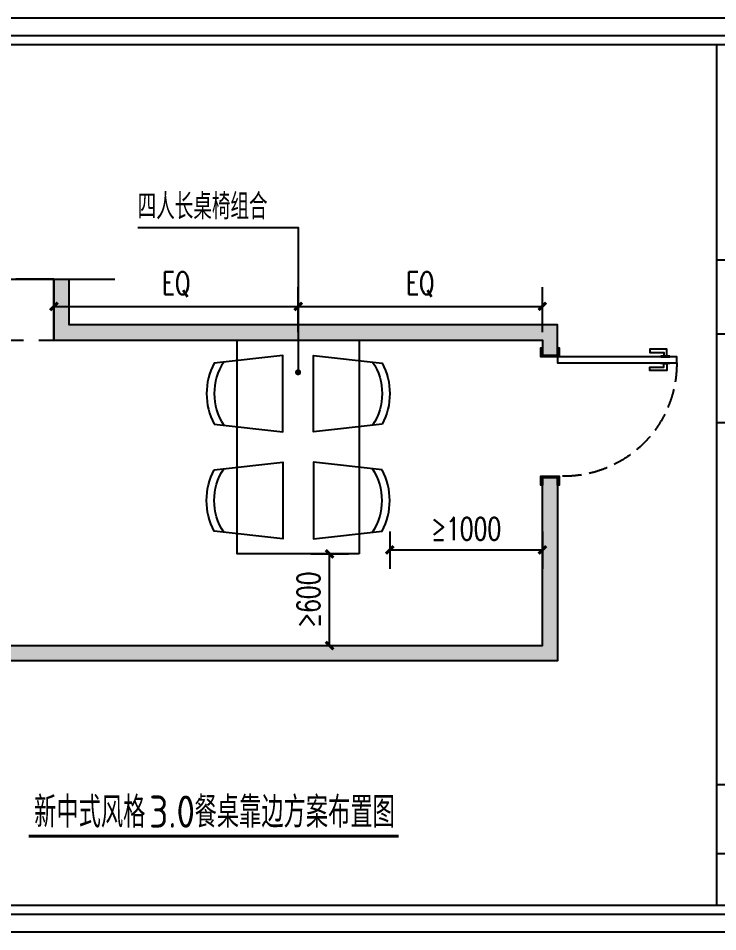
# Model space of a CAD drawing. Extents: x -39284 to 61125, y -120535 to -93658.
# Drawn here: x 27650 to 32232, y -113019 to -107038 of the extents above; entities that cross this region are included whole.
import ezdxf

# ---------------------------------------------------------------- set-up
doc = ezdxf.new("R2010")
doc.units = 0
doc.header["$LTSCALE"] = 1000
doc.header["$MEASUREMENT"] = 0
doc.linetypes.add('DASH', pattern=[0.35, 0.25, -0.1])
for name, color, linetype in [('DIM_SYMB', 3, 'Continuous'), ('PM-家具', 146, 'Continuous'), ('PUB_DIM', 3, 'Continuous'), ('PUB_TEXT', 7, 'Continuous'), ('WALL', 255, 'Continuous')]:
    doc.layers.add(name, color=color, linetype=linetype)
doc.styles.add('_TCH_DIM', font='SIMPLEX', dxfattribs={"bigfont": 'GBCBIG'})
doc.styles.add('_TCH_DIM_T3', font='SIMPLEX', dxfattribs={"width": 0.705882, "bigfont": 'GBCBIG'})
doc.styles.get("Standard").update_dxf_attribs({"font": 'gbenor.shx', "bigfont": 'gbcbig.shx'})
doc.dimstyles.new('_TCH_ARCH&&50', dxfattribs={"dimtxt": 148.75, "dimasz": 50, "dimexe": 125, "dimexo": 150, "dimgap": 63.125, "dimtad": 1, "dimdec": 0, "dimzin": 0, "dimdsep": 46, "dimtxsty": '_TCH_DIM_T3', "dimblk": 'ARCHTICK', "dimcen": 0.09, "dimclrt": 7, "dimazin": 2, "dimtfac": 1, "dimtdec": 0, "dimtix": 1, "dimtmove": 2, "dimatfit": 3, "dimfxl": 50, "dimtolj": 1, "dimtzin": 0, "dimarcsym": 0})

# ---------------------------------------------------------------- blocks, each defined once
blk = doc.blocks.new('餐厅摆放方案图框')
at = {"color": 251}
for p, q in [((25027, 17757), (372, 17757)), ((372, 493), (25027, 493))]:
    blk.add_line(p, q, dxfattribs=at)
for p, q in [((24853, 17583), (546, 17583)), ((21376, 667), (21376, 17583)), ((21376, 13356), (24853, 13356)), ((21376, 11898), (24853, 11898)), ((21376, 10159), (24853, 10159)), ((21376, 3039), (24853, 3039)), ((21376, 1686), (24853, 1686)), ((546, 667), (24853, 667))]:
    blk.add_line(p, q)
blk.add_lwpolyline([(-25, 145), (25375, 145), (25375, 18105), (-25, 18105)], close=True)
blk = doc.blocks.new('餐椅')
at = {"linetype": 'Continuous'}
blk.add_lwpolyline([(-37122.2, -100189.9), (-36672.2, -100239.9), (-36672.2, -99739.9), (-37122.2, -99789.9, 0.25)], format="xyb", close=True, dxfattribs=at)
at = {"color": 251, "linetype": 'Continuous'}
blk.add_arc((-36747.2, -99989.9), 375, 146.51087, 213.48913, dxfattribs=at)
blk = doc.blocks.new('table003')
at = {"layer": 'PM-家具'}
blk.add_lwpolyline([(-36972.2, -99097.2), (-36172.2, -99097.2), (-36172.2, -100497.2), (-36972.2, -100497.2)], close=True, dxfattribs=at)
blk.add_blockref('餐椅', (0, 542.7), dxfattribs=at)
at = {"layer": 'PM-家具', "xscale": -1}
blk.add_blockref('餐椅', (-73144.4, 542.7), dxfattribs=at)
at = {"layer": 'PM-家具', "xscale": -1, "rotation": 180}
blk.add_blockref('餐椅', (0, -200137), dxfattribs=at)
at = {"layer": 'PM-家具', "rotation": 180}
blk.add_blockref('餐椅', (-73144.4, -200137), dxfattribs=at)
blk = doc.blocks.new('door-swing-single1')
at = {"color": 0, "linetype": 'ByBlock'}
for points in [[(10, -10), (10, 110), (-50, 110), (-50, 100), (0, 100)], [(0, 0), (0, 100)], [(0, 0), (-50, 0), (-50, -10), (10, -10)], [(10, 0), (48, 0), (48, -780), (10, -780), (10, -10)]]:
    blk.add_lwpolyline(points, dxfattribs=at)
for points in [[(800, 0), (800, 100), (850, 100), (850, 110), (790, 110), (790, -10), (850, -10), (850, 0)], [(5, -715), (-40, -715), (-40, -605), (-20, -605), (-20, -695), (5, -695)], [(53, -715), (98, -715), (98, -605), (78, -605), (78, -695), (53, -695)], [(5, -735), (5, -675), (10, -675), (10, -735)], [(53, -735), (53, -675), (48, -675), (48, -735)]]:
    blk.add_lwpolyline(points, close=True, dxfattribs=at)
at = {"color": 250, "linetype": 'DASH', "ltscale": 0.5}
blk.add_arc((53.8, -42.6), 737.4, 269.54749, 3.31294, dxfattribs=at)
blk = doc.blocks.new('_ArchTick')
at = {"color": 0, "linetype": 'ByBlock', "const_width": 0.4}
blk.add_lwpolyline([(-0.5, -0.5), (0.5, 0.5)], dxfattribs=at)
blk = doc.blocks.new('*D31')
at = {"layer": 'Defpoints', "color": 0, "transparency": 16777216}
for p in [(29483.3, -108924.2), (27883.3, -109242.2), (29483.3, -109242.2)]:
    blk.add_point(p, dxfattribs=at)
at = {"layer": 'PUB_DIM', "color": 0, "lineweight": -2, "transparency": 16777216}
for p, q in [((27883.3, -109092.2), (27883.3, -108799.2)), ((29483.3, -109092.2), (29483.3, -108799.2)), ((27883.3, -108924.2), (29483.3, -108924.2))]:
    blk.add_line(p, q, dxfattribs=at)
at = {"layer": 'PUB_DIM', "color": 0, "lineweight": -2, "transparency": 16777216, "xscale": 50, "yscale": 50, "zscale": 50, "rotation": 180}
blk.add_blockref('_ArchTick', (27883.3, -108924.2), dxfattribs=at)
at = {"layer": 'PUB_DIM', "color": 0, "lineweight": -2, "transparency": 16777216, "xscale": 50, "yscale": 50, "zscale": 50}
blk.add_blockref('_ArchTick', (29483.3, -108924.2), dxfattribs=at)
at = {"layer": 'PUB_DIM', "color": 7, "transparency": 16777216, "insert": (28683.3, -108779.6), "char_height": 148.75, "attachment_point": 5, "style": '_TCH_DIM_T3'}
blk.add_mtext('\\A1;EQ', dxfattribs=at)
blk = doc.blocks.new('*D32')
at = {"layer": 'Defpoints', "color": 0, "transparency": 16777216}
for p in [(31083.3, -108924.2), (29483.3, -109242.2), (31083.3, -109242.2)]:
    blk.add_point(p, dxfattribs=at)
at = {"layer": 'PUB_DIM', "color": 0, "lineweight": -2, "transparency": 16777216}
for p, q in [((29483.3, -109092.2), (29483.3, -108799.2)), ((31083.3, -109092.2), (31083.3, -108799.2)), ((29483.3, -108924.2), (31083.3, -108924.2))]:
    blk.add_line(p, q, dxfattribs=at)
at = {"layer": 'PUB_DIM', "color": 0, "lineweight": -2, "transparency": 16777216, "xscale": 50, "yscale": 50, "zscale": 50, "rotation": 180}
blk.add_blockref('_ArchTick', (29483.3, -108924.2), dxfattribs=at)
at = {"layer": 'PUB_DIM', "color": 0, "lineweight": -2, "transparency": 16777216, "xscale": 50, "yscale": 50, "zscale": 50}
blk.add_blockref('_ArchTick', (31083.3, -108924.2), dxfattribs=at)
at = {"layer": 'PUB_DIM', "color": 7, "transparency": 16777216, "insert": (30283.3, -108779.6), "char_height": 148.75, "attachment_point": 5, "style": '_TCH_DIM_T3'}
blk.add_mtext('\\A1;EQ', dxfattribs=at)
blk = doc.blocks.new('*D33')
at = {"layer": 'Defpoints', "color": 0, "transparency": 16777216}
for p in [(30083.3, -110249.1), (31083.3, -110249.1), (31083.3, -110518.1)]:
    blk.add_point(p, dxfattribs=at)
at = {"layer": 'PUB_DIM', "color": 0, "lineweight": -2, "transparency": 16777216}
for p, q in [((30083.3, -110399.1), (30083.3, -110643.1)), ((31083.3, -110399.1), (31083.3, -110643.1)), ((30083.3, -110518.1), (31083.3, -110518.1))]:
    blk.add_line(p, q, dxfattribs=at)
at = {"layer": 'PUB_DIM', "color": 0, "lineweight": -2, "transparency": 16777216, "xscale": 50, "yscale": 50, "zscale": 50, "rotation": 180}
blk.add_blockref('_ArchTick', (30083.3, -110518.1), dxfattribs=at)
at = {"layer": 'PUB_DIM', "color": 0, "lineweight": -2, "transparency": 16777216, "xscale": 50, "yscale": 50, "zscale": 50}
blk.add_blockref('_ArchTick', (31083.3, -110518.1), dxfattribs=at)
at = {"layer": 'PUB_DIM', "color": 7, "transparency": 16777216, "insert": (30583.3, -110380.6), "char_height": 148.75, "attachment_point": 5, "style": '_TCH_DIM_T3'}
blk.add_mtext('\\A1;≥1000', dxfattribs=at)
blk = doc.blocks.new('*D34')
at = {"layer": 'Defpoints', "color": 0, "transparency": 16777216}
for p in [(29415.8, -110545.3), (29689.1, -110545.3), (29415.8, -111145.3)]:
    blk.add_point(p, dxfattribs=at)
at = {"layer": 'PUB_DIM', "color": 0, "lineweight": -2, "transparency": 16777216}
for p, q in [((29565.8, -110545.3), (29814.1, -110545.3)), ((29689.1, -111145.3), (29689.1, -110545.3)), ((29565.8, -111145.3), (29814.1, -111145.3))]:
    blk.add_line(p, q, dxfattribs=at)
at = {"layer": 'PUB_DIM', "color": 0, "lineweight": -2, "transparency": 16777216, "xscale": 50, "yscale": 50, "zscale": 50}
for p, rotation in [((29689.1, -110545.3), 90), ((29689.1, -111145.3), 270)]:
    blk.add_blockref('_ArchTick', p, dxfattribs=dict(at, rotation=rotation))
at = {"layer": 'PUB_DIM', "color": 7, "transparency": 16777216, "insert": (29551.6, -110845.3), "char_height": 148.75, "attachment_point": 5, "rotation": 90, "style": '_TCH_DIM_T3'}
blk.add_mtext('\\A1;≥600', dxfattribs=at)

msp = doc.modelspace()

# ---------------------------------------------------------------- hatches: boundary and pattern name
at = {"layer": 'WALL'}
h = msp.add_hatch(dxfattribs=at)
h.set_pattern_fill('钢筋混凝土', color=251, scale=10, angle=180)
h.set_pattern_definition([(225, (0, 0), (17.6776695, -17.6776695), []), (230, (0, 0), (-71.726018, 6.275213), [7.5, -82.5]), (175, (0, 0), (13.875133, -75.219213), [6, -66]), (280.4514, (-5.98, 0.52), (-57.85094, -68.943954), [6.37402, -70.11421]), (226.1842, (-2e-15, -20), (-106.724105, 16.5519), [11.25, -123.75]), (276.6356, (-8.89, -18.62), (-93.46627, -97.41179), [9.56103, -105.1713]), (171.1842, (-2e-15, -20), (-93.46619, -97.41186), [9, -99]), (201, (-10, -15), (-59.690705, 40.26189), [7.5, -82.5]), (146, (-10, -15), (-24.331533, -72.515005), [6, -66]), (251.4514, (-14.974, -11.645), (-84.022263, -32.25305), [6.37402, -70.11421]), (217.5, (0, 0), (-1.2159855, -33.2893854), [0, -65.2, 0, -67, 0, -66.25]), (187.5, (0, 0), (-26.306954, -39.441171), [0, -38.2, 0, -63.7, 0, -25.25]), (147.5, (22.3, -3e-15), (-53.3822436, 2.255487), [0, -25, 0, -78, 0, -103.5]), (137.5, (32.3, -4e-15), (-58.318617, -10.010498), [0, -32.5, 0, -51.8, 0, -73.5])])
h.paths.add_polyline_path([(27083.3, -108745.3), (26983.3, -108745.3), (26983.3, -109045.3), (26683.3, -109045.3), (26683.3, -109395.3), (26783.3, -109395.3), (26783.3, -109145.3), (26983.3, -109145.3), (27083.3, -109145.3)])
h.paths.add_polyline_path([(31183.3, -109045.3), (27983.3, -109045.3), (27983.3, -108745.3), (27883.3, -108745.3), (27883.3, -109145.3), (31083.3, -109145.3), (31083.3, -109245.3), (31183.3, -109245.3), (31183.3, -109195.3)])
h.paths.add_polyline_path([(31183.3, -110045.3), (31083.3, -110045.3), (31083.3, -110095.3), (31083.3, -111145.3), (26783.3, -111145.3), (26783.3, -110895.3), (26683.3, -110895.3), (26683.3, -110955.3), (26683.3, -111245.3), (31183.3, -111245.3)])

# ---------------------------------------------------------------- linework, layer by layer
msp.add_line((26983.3, -108745.3), (27983.3, -108745.3))
at = {"color": 250, "linetype": 'DASH'}
msp.add_lwpolyline([(27083.3, -109145.3), (27883.3, -109145.3), (27883.3, -108745.3), (27083.3, -108745.3)], close=True, dxfattribs=at)
for points in [[(27883.3, -108745.3), (27883.3, -109145.3), (31083.3, -109145.3), (31083.3, -109245.3), (31183.3, -109245.3), (31183.3, -109045.3), (27983.3, -109045.3), (27983.3, -108745.3)], [(26683.3, -110875.3), (26783.3, -110875.3), (26783.3, -111145.3), (31083.3, -111145.3), (31083.3, -110045.3), (31183.3, -110045.3), (31183.3, -111245.3), (26683.3, -111245.3), (26683.3, -110875.3)]]:
    msp.add_lwpolyline(points)
at = {"layer": 'DIM_SYMB'}
for points in [[(28431.9, -108407.1), (29482.8, -108407.1), (29482.8, -109355.9)], [(26683.3, -108745.3), (27427.1, -108745.3), (27465.3, -108640.3), (27502.3, -108850.3), (27539.6, -108745.3), (28283.3, -108745.3)]]:
    msp.add_lwpolyline(points, dxfattribs=at)
at = {"layer": 'DIM_SYMB', "const_width": 20}
msp.add_lwpolyline([(29482.8, -109345.9, 1), (29482.8, -109365.9, 1)], format="xyb", close=True, dxfattribs=at)
at = {"layer": 'DIM_SYMB', "const_width": 21}
msp.add_lwpolyline([(27716.8, -112392.6), (30142.2, -112392.6)], dxfattribs=at)

# ---------------------------------------------------------------- block references
at = {"xscale": 0.3330153595476334, "yscale": 0.3330153595476334, "zscale": 0.3330153595476334}
msp.add_blockref('餐厅摆放方案图框', (25108.3, -113067.1), dxfattribs=at)
at = {"layer": 'PM-家具', "rotation": 180}
msp.add_blockref('table003', (-7088.9, -209642.5), dxfattribs=at)
at = {"layer": 'PM-家具', "xscale": -1, "rotation": 90}
msp.add_blockref('door-swing-single1', (31183.3, -109245.3), dxfattribs=at)

# ---------------------------------------------------------------- texts
at = {"layer": 'PUB_TEXT', "style": '_TCH_DIM'}
msp.add_text('四人长桌椅组合', height=168.79, dxfattribs=at).set_placement((28431.9, -108354.6))
at = {"layer": 'PUB_TEXT'}
for s, height, p in [('新中式风格', 202.55, (27753.5, -112337.2)), ('3.0', 210, (28506.9, -112337.2)), ('餐桌靠边方案布置图', 202.55, (28804.4, -112337.2))]:
    msp.add_text(s, height=height, dxfattribs=at).set_placement(p)

# ---------------------------------------------------------------- dimensions: what is measured, and where the dimension line sits
at = {"layer": 'PUB_DIM'}
for p1, p2, distance, text, picture, middle in [((27883.3, -109242.2), (29483.3, -109242.2), 318.1, 'EQ', '*D31', (28683.3, -108779.6)), ((29483.3, -109242.2), (31083.3, -109242.2), 318.1, 'EQ', '*D32', (30283.3, -108779.6)), ((30083.3, -110249.1), (31083.3, -110249.1), -269, '≥1000', '*D33', (30583.3, -110380.6)), ((29415.8, -111145.3), (29415.8, -110545.3), -273.3, '≥600', '*D34', (29551.6, -110845.3))]:
    dim = msp.add_aligned_dim(p1=p1, p2=p2, distance=distance, text=text, dimstyle='_TCH_ARCH&&50', dxfattribs=at)
    dim.commit()
    dim.dimension.update_dxf_attribs({"geometry": picture, "text_midpoint": middle})

doc.saveas('drawing.dxf')
